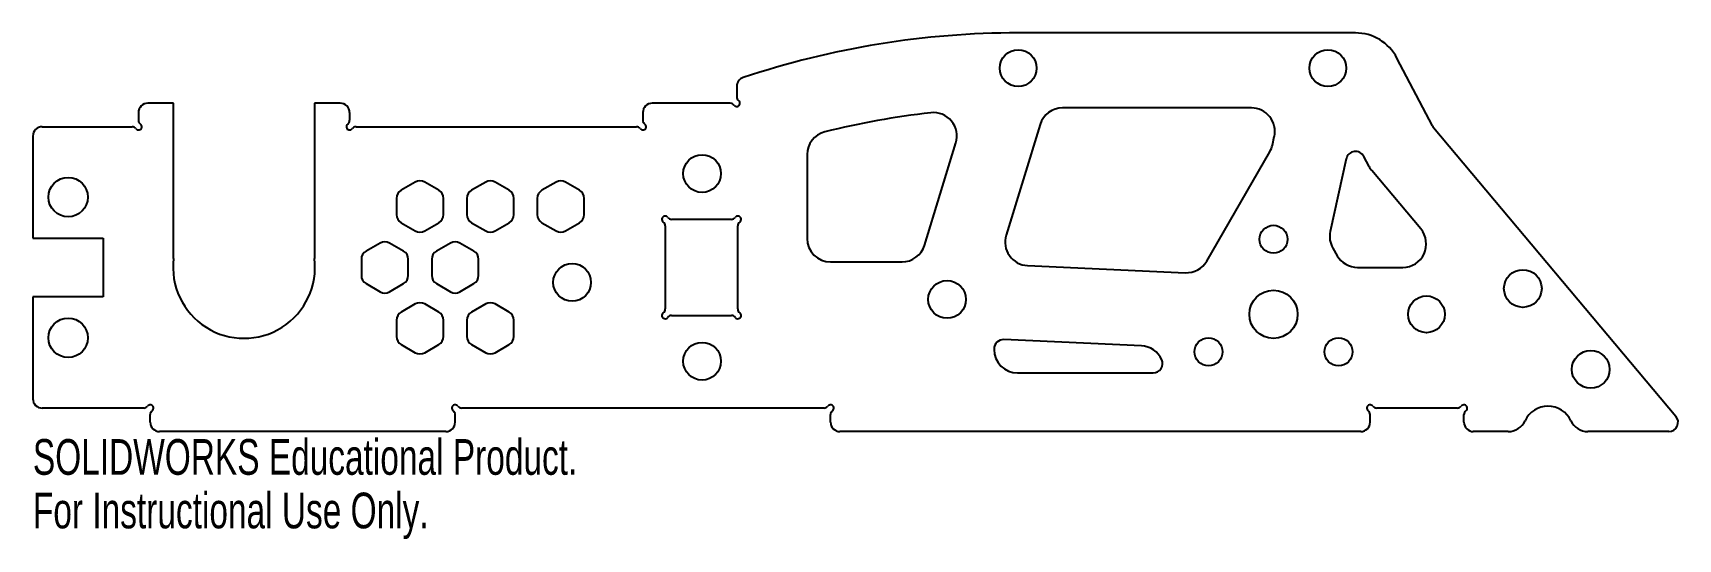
# Model space of a CAD drawing. Header units: inches. Extents: x -1.13 to 7.64, y -0.2 to 2.5.
import ezdxf

# ---------------------------------------------------------------- set-up
doc = ezdxf.new("R2010")
doc.units = ezdxf.units.IN
doc.header["$MEASUREMENT"] = 0
doc.styles.add('SLDTEXTSTYLE0', font='TXT', dxfattribs={"width": 0.7})

msp = doc.modelspace()

# ---------------------------------------------------------------- linework, layer by layer
at = {"color": 7, "linetype": 'Continuous', "lineweight": 25}
for p, q in [((5.9216, 2.5), (4.125, 2.5)), ((6.3323, 2.0048), (6.1431, 2.366)), ((2.625, 2.2141), (2.625, 2.1594)), ((-0.375, 2.125), (-0.5125, 2.125)), ((-0.375, 1.2975), (-0.375, 2.125)), ((0.375, 2.125), (0.375, 1.2975)), ((0.5125, 2.125), (0.375, 2.125)), ((2.5906, 2.125), (2.175, 2.125)), ((-0.5625, 2.075), (-0.5625, 2.0344)), ((0.5625, 2.075), (0.5625, 2.0344)), ((2.125, 2.075), (2.125, 2.0344)), ((5.3677, 2.1), (4.3613, 2.1)), ((-1.125, 1.95), (-1.125, 1.4062)), ((-1.075, 2), (-0.5969, 2)), ((0.5969, 2), (2.0906, 2)), ((4.2418, 2.0117), (4.0605, 1.4215)), ((5.4795, 1.9016), (5.4897, 1.9481)), ((6.3383, 1.9959), (7.6294, 0.4571)), ((3, 1.8512), (3, 1.4043)), ((3.6255, 1.3676), (3.7931, 1.9134)), ((5.1296, 1.284), (5.4657, 1.866)), ((5.9942, 1.788), (5.9662, 1.8415)), ((5.8731, 1.8291), (5.7876, 1.4419)), ((6.2696, 1.4553), (6.0092, 1.7657)), ((0.9125, 1.7047), (0.8375, 1.6614)), ((1.0375, 1.6614), (0.9625, 1.7047)), ((1.2875, 1.7047), (1.2125, 1.6614)), ((1.4125, 1.6614), (1.3375, 1.7047)), ((1.6625, 1.7047), (1.5875, 1.6614)), ((1.7875, 1.6614), (1.7125, 1.7047)), ((0.8125, 1.6181), (0.8125, 1.5315)), ((1.0625, 1.5315), (1.0625, 1.6181)), ((1.1875, 1.6181), (1.1875, 1.5315)), ((1.4375, 1.5315), (1.4375, 1.6181)), ((1.5625, 1.6181), (1.5625, 1.5315)), ((1.8125, 1.5315), (1.8125, 1.6181)), ((2.5966, 1.506), (2.2784, 1.506)), ((-1.125, 1.4062), (-0.75, 1.4062)), ((-0.75, 1.4062), (-0.75, 1.0938)), ((0.8375, 1.4882), (0.9125, 1.4449)), ((0.9625, 1.4449), (1.0375, 1.4882)), ((1.2125, 1.4882), (1.2875, 1.4449)), ((1.3375, 1.4449), (1.4125, 1.4882)), ((1.5875, 1.4882), (1.6625, 1.4449)), ((1.7125, 1.4449), (1.7875, 1.4882)), ((2.244, 1.4716), (2.244, 1.0284)), ((2.631, 1.0284), (2.631, 1.4716)), ((0.725, 1.3799), (0.65, 1.3366)), ((0.85, 1.3366), (0.775, 1.3799)), ((1.1, 1.3799), (1.025, 1.3366)), ((1.225, 1.3366), (1.15, 1.3799)), ((5.8015, 1.3524), (5.8245, 1.3125)), ((0.625, 1.2933), (0.625, 1.2067)), ((0.875, 1.2067), (0.875, 1.2933)), ((1, 1.2933), (1, 1.2067)), ((1.25, 1.2067), (1.25, 1.2933)), ((3.125, 1.2793), (3.506, 1.2793)), ((4.1743, 1.26), (5.0157, 1.2216)), ((5.9328, 1.25), (6.1739, 1.25)), ((0.65, 1.1634), (0.725, 1.1201)), ((0.775, 1.1201), (0.85, 1.1634)), ((1.025, 1.1634), (1.1, 1.1201)), ((1.15, 1.1201), (1.225, 1.1634)), ((-0.75, 1.0938), (-1.125, 1.0938)), ((-1.125, 1.0938), (-1.125, 0.55)), ((0.9125, 1.0551), (0.8375, 1.0118)), ((1.0375, 1.0118), (0.9625, 1.0551)), ((1.2875, 1.0551), (1.2125, 1.0118)), ((1.4125, 1.0118), (1.3375, 1.0551)), ((0.8125, 0.9685), (0.8125, 0.8819)), ((1.0625, 0.8819), (1.0625, 0.9685)), ((1.1875, 0.9685), (1.1875, 0.8819)), ((1.4375, 0.8819), (1.4375, 0.9685)), ((2.2784, 0.994), (2.5966, 0.994)), ((0.8375, 0.8386), (0.9125, 0.7953)), ((0.9625, 0.7953), (1.0375, 0.8386)), ((1.2125, 0.8386), (1.2875, 0.7953)), ((1.3375, 0.7953), (1.4125, 0.8386)), ((3.9961, 0.8153), (3.9961, 0.8125)), ((4.7813, 0.8319), (4.0484, 0.8653)), ((4.1211, 0.6875), (4.8441, 0.6875)), ((-0.5344, 0.5), (-1.075, 0.5)), ((-0.5, 0.425), (-0.5, 0.4656)), ((1.125, 0.425), (1.125, 0.4656)), ((3.0906, 0.5), (1.1594, 0.5)), ((3.125, 0.425), (3.125, 0.4656)), ((6, 0.425), (6, 0.4656)), ((6.4656, 0.5), (6.0344, 0.5)), ((6.5, 0.425), (6.5, 0.4656)), ((1.075, 0.375), (-0.45, 0.375)), ((5.95, 0.375), (3.175, 0.375)), ((6.735, 0.375), (6.55, 0.375)), ((7.5911, 0.375), (7.1604, 0.375))]:
    msp.add_line(p, q, dxfattribs=at)
for centre, radius in [((4.125, 2.3125), 0.098), ((5.775, 2.3125), 0.098), ((2.4404, 1.75), 0.1005), ((-0.9375, 1.625), 0.105), ((5.4853, 1.4), 0.0745), ((1.7482, 1.1703), 0.1005), ((6.8138, 1.1374), 0.1005), ((3.7461, 1.0793), 0.1005), ((5.4853, 1), 0.1285), ((6.3, 1), 0.098), ((-0.9375, 0.875), 0.105), ((2.4404, 0.75), 0.1005), ((5.1389, 0.8), 0.0745), ((5.8317, 0.8), 0.0745), ((7.1754, 0.7065), 0.1005)]:
    msp.add_circle(centre, radius, dxfattribs=at)
for centre, radius, start, end in [((4.125, -2.125), 4.625, 90, 108.47796), ((5.9216, 2.25), 0.25, 27.64497, 90), ((2.675, 2.2141), 0.05, 108.47796, 180), ((-0.5125, 2.075), 0.05, 90, 180), ((0.5125, 2.075), 0.05, 0, 90), ((2.175, 2.075), 0.05, 90, 180), ((2.5906, 2.1), 0.025, 36.03188, 90), ((2.625, 2.125), 0.0175, 216.03188, 53.96812), ((2.65, 2.1594), 0.025, 180, 233.96812), ((-0.5375, 2.0344), 0.025, 180, 233.96812), ((0.5375, 2.0344), 0.025, 306.03188, 0), ((2.15, 2.0344), 0.025, 180, 233.96812), ((4.125, -2.125), 4.225, 96.32008, 104.11698), ((3.6737, 1.9501), 0.125, 342.92138, 96.32008), ((4.3613, 1.975), 0.125, 90, 162.92138), ((5.3677, 1.975), 0.125, 347.55328, 90), ((-1.075, 1.95), 0.05, 90, 180), ((-0.5969, 1.975), 0.025, 36.03188, 90), ((-0.5625, 2), 0.0175, 216.03188, 53.96812), ((0.5625, 2), 0.0175, 126.03188, 323.96812), ((0.5969, 1.975), 0.025, 90, 143.96812), ((2.0906, 1.975), 0.025, 36.03188, 90), ((2.125, 2), 0.0175, 216.03188, 53.96812), ((3.125, 1.8512), 0.125, 104.11698, 180), ((6.3766, 2.028), 0.05, 207.64497, 220), ((5.3574, 1.9285), 0.125, 330, 347.55328), ((5.9219, 1.8183), 0.05, 27.64497, 167.55328), ((6.105, 1.846), 0.125, 207.64497, 220), ((0.9375, 1.6614), 0.05, 60, 120), ((1.3125, 1.6614), 0.05, 60, 120), ((1.6875, 1.6614), 0.05, 60, 120), ((0.8625, 1.6181), 0.05, 120, 180), ((1.0125, 1.6181), 0.05, 0, 60), ((1.2375, 1.6181), 0.05, 120, 180), ((1.3875, 1.6181), 0.05, 0, 60), ((1.6125, 1.6181), 0.05, 120, 180), ((1.7625, 1.6181), 0.05, 0, 60), ((0.8625, 1.5315), 0.05, 180, 240), ((1.0125, 1.5315), 0.05, 300, 0), ((1.2375, 1.5315), 0.05, 180, 240), ((1.3875, 1.5315), 0.05, 300, 0), ((1.6125, 1.5315), 0.05, 180, 240), ((1.7625, 1.5315), 0.05, 300, 0), ((2.244, 1.506), 0.0175, 36.03188, 233.96812), ((2.219, 1.4716), 0.025, 0, 53.96812), ((2.2784, 1.531), 0.025, 216.03188, 270), ((2.5966, 1.531), 0.025, 270, 323.96812), ((2.631, 1.506), 0.0175, 306.03188, 143.96812), ((2.656, 1.4716), 0.025, 126.03188, 180), ((0.9375, 1.4882), 0.05, 240, 300), ((1.3125, 1.4882), 0.05, 240, 300), ((1.6875, 1.4882), 0.05, 240, 300), ((3.125, 1.4043), 0.125, 180, 270), ((4.18, 1.3848), 0.125, 162.92138, 267.39048), ((5.9097, 1.4149), 0.125, 167.55328, 210), ((6.1739, 1.375), 0.125, 270, 40), ((0.675, 1.2933), 0.05, 120, 180), ((0.75, 1.3366), 0.05, 60, 120), ((0.825, 1.2933), 0.05, 0, 60), ((1.05, 1.2933), 0.05, 120, 180), ((1.125, 1.3366), 0.05, 60, 120), ((1.2, 1.2933), 0.05, 0, 60), ((3.506, 1.4043), 0.125, 270, 342.92138), ((0, 1.25), 0.378, 172.77663, 7.22337), ((5.0214, 1.3465), 0.125, 267.39048, 330), ((5.9328, 1.375), 0.125, 210, 270), ((0.675, 1.2067), 0.05, 180, 240), ((0.825, 1.2067), 0.05, 300, 0), ((1.05, 1.2067), 0.05, 180, 240), ((1.2, 1.2067), 0.05, 300, 0), ((0.75, 1.1634), 0.05, 240, 300), ((0.9375, 1.0118), 0.05, 60, 120), ((1.125, 1.1634), 0.05, 240, 300), ((1.3125, 1.0118), 0.05, 60, 120), ((0.8625, 0.9685), 0.05, 120, 180), ((1.0125, 0.9685), 0.05, 0, 60), ((1.2375, 0.9685), 0.05, 120, 180), ((1.3875, 0.9685), 0.05, 0, 60), ((2.244, 0.994), 0.0175, 126.03188, 323.96812), ((2.219, 1.0284), 0.025, 306.03188, 0), ((2.2784, 0.969), 0.025, 90, 143.96812), ((2.5966, 0.969), 0.025, 36.03188, 90), ((2.631, 0.994), 0.0175, 216.03188, 53.96812), ((2.656, 1.0284), 0.025, 180, 233.96812), ((0.8625, 0.8819), 0.05, 180, 240), ((1.0125, 0.8819), 0.05, 300, 0), ((1.2375, 0.8819), 0.05, 180, 240), ((1.3875, 0.8819), 0.05, 300, 0), ((0.9375, 0.8386), 0.05, 240, 300), ((1.3125, 0.8386), 0.05, 240, 300), ((4.0461, 0.8153), 0.05, 87.39048, 180), ((4.1211, 0.8125), 0.125, 180, 270), ((4.7756, 0.707), 0.125, 23.98891, 87.39048), ((4.8441, 0.7375), 0.05, 270, 23.98891), ((-1.075, 0.55), 0.05, 180, 270), ((-0.5344, 0.525), 0.025, 270, 323.96812), ((-0.5, 0.5), 0.0175, 306.03188, 143.96812), ((-0.475, 0.4656), 0.025, 126.03188, 180), ((1.125, 0.5), 0.0175, 36.03188, 233.96812), ((1.1, 0.4656), 0.025, 0, 53.96812), ((1.1594, 0.525), 0.025, 216.03188, 270), ((3.0906, 0.525), 0.025, 270, 323.96812), ((3.125, 0.5), 0.0175, 306.03188, 143.96812), ((3.15, 0.4656), 0.025, 126.03188, 180), ((6, 0.5), 0.0175, 36.03188, 233.96812), ((5.975, 0.4656), 0.025, 0, 53.96812), ((6.0344, 0.525), 0.025, 216.03188, 270), ((6.4656, 0.525), 0.025, 270, 323.96812), ((6.5, 0.5), 0.0175, 306.03188, 143.96812), ((6.525, 0.4656), 0.025, 126.03188, 180), ((6.9477, 0.375), 0.135, 25.18434, 154.81566), ((7.5911, 0.425), 0.05, 270, 40), ((-0.45, 0.425), 0.05, 180, 270), ((1.075, 0.425), 0.05, 270, 0), ((3.175, 0.425), 0.05, 180, 270), ((5.95, 0.425), 0.05, 270, 0), ((6.55, 0.425), 0.05, 180, 270), ((6.735, 0.475), 0.1, 270, 334.81566), ((7.1604, 0.475), 0.1, 205.18434, 270)]:
    msp.add_arc(centre, radius, start, end, dxfattribs=at)

# ---------------------------------------------------------------- texts
at = {"color": 7, "linetype": 'Continuous', "char_height": 0.1903, "attachment_point": 1, "style": 'SLDTEXTSTYLE0'}
for s, insert in [('SOLIDWORKS Educational Product.', (-1.125, 0.3349)), ('For Instructional Use Only.', (-1.125, 0.0494))]:
    msp.add_mtext(s, dxfattribs=dict(at, insert=insert))

doc.saveas('drawing.dxf')
